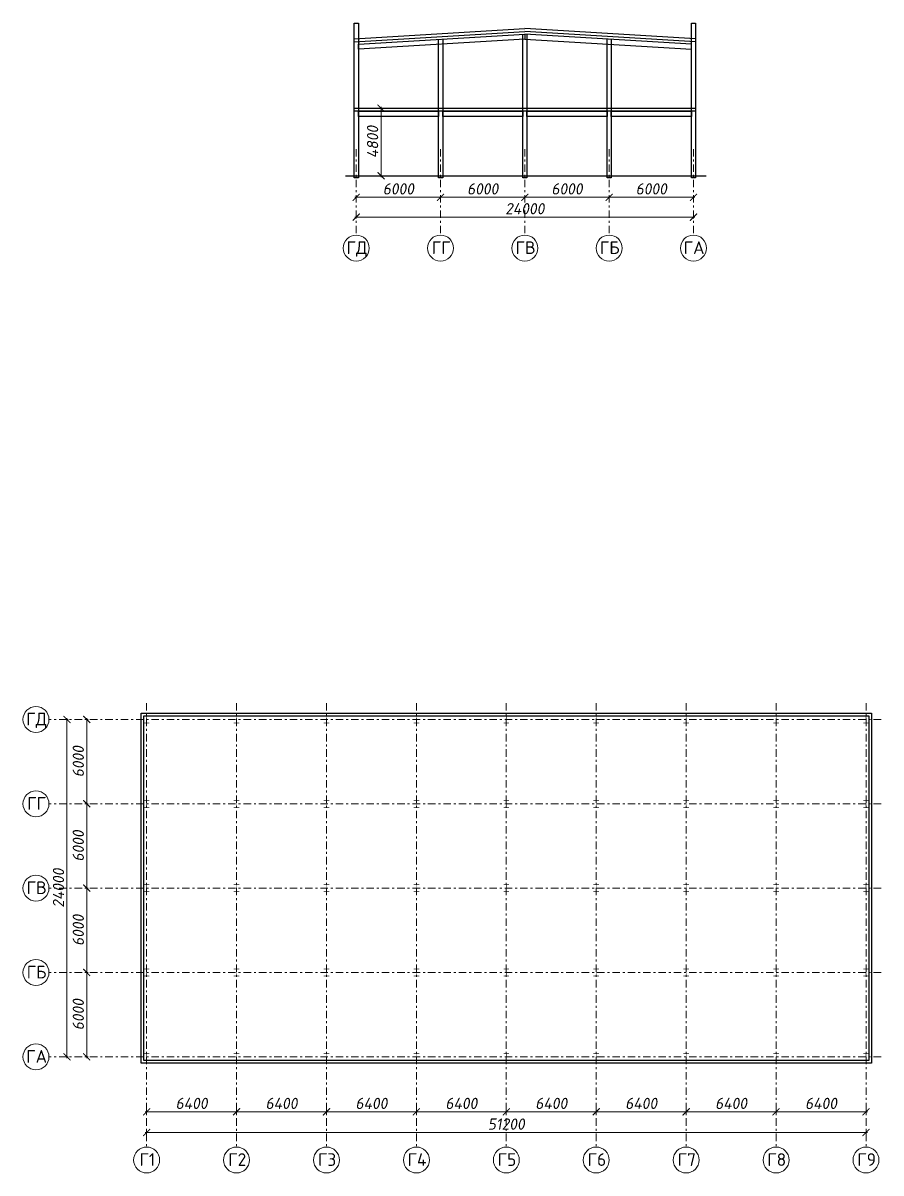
# Model space of a CAD drawing. Header units: millimetres. Extents: x -2648 to 2168491, y -277796 to 297800.
# Drawn here: x 2005355 to 2066423, y 68342 to 150153 of the extents above; entities that cross this region are included whole.
import ezdxf
from ezdxf.enums import TextEntityAlignment as Align

# ---------------------------------------------------------------- set-up
doc = ezdxf.new("R2010")
doc.units = ezdxf.units.MM
doc.linetypes.add('Штрихштриховая', pattern=[1093.611073, 529.166651, -211.666656, 141.111112, -211.666656])
doc.layers.get('0').update_dxf_attribs({"lineweight": 0})
doc.layers.get('Defpoints').update_dxf_attribs({"color": 252})
doc.layers.add('Axes', color=1, linetype='Continuous')
doc.layers.add('Dimension', color=162, linetype='Continuous', lineweight=25)
doc.layers.add('я_12', color=1, linetype='Continuous', lineweight=20)
doc.styles.add('Лена', font='isocpeur.ttf', dxfattribs={"oblique": 10})
doc.dimstyles.new('S-100', dxfattribs={"dimscale": 100, "dimtxt": 1, "dimasz": 1.5, "dimexe": 1, "dimexo": 1, "dimgap": 1, "dimtad": 1, "dimdec": 0, "dimzin": 0, "dimdsep": 46, "dimtxsty": 'Лена', "dimblk": 'ARCHTICK', "dimcen": 2, "dimdle": 1, "dimclrd": 256, "dimclre": 256, "dimclrt": 256, "dimadec": 0, "dimazin": 0, "dimtfac": 1, "dimtdec": 0, "dimtmove": 1, "dimatfit": 2, "dimfxl": 1, "dimtolj": 1, "dimtzin": 0, "dimlwd": 20, "dimlwe": 20, "dimarcsym": 0})

# ---------------------------------------------------------------- blocks, each defined once
blk = doc.blocks.new('_ArchTick')
at = {"color": 0, "linetype": 'ByBlock', "const_width": 0.15}
blk.add_lwpolyline([(-0.5, -0.5), (0.5, 0.5)], dxfattribs=at)
blk = doc.blocks.new('*D499')
at = {"layer": 'Defpoints', "color": 0, "lineweight": -2, "ltscale": 100, "transparency": 16777216}
for p in [(2014155, 72395), (2020555, 72695), (2020555, 70190)]:
    blk.add_point(p, dxfattribs=at)
at = {"layer": 'Dimension', "lineweight": 20, "ltscale": 100, "transparency": 16777216}
for p, q in [((2014055, 72695), (2020655, 72695)), ((2014155, 72595), (2014155, 72795)), ((2020555, 72595), (2020555, 72795))]:
    blk.add_line(p, q, dxfattribs=at)
at = {"layer": 'Dimension', "lineweight": 20, "ltscale": 100, "transparency": 16777216, "xscale": 500, "yscale": 500, "zscale": 500, "rotation": 180}
blk.add_blockref('_ArchTick', (2014155, 72695), dxfattribs=at)
at = {"layer": 'Dimension', "lineweight": 20, "ltscale": 100, "transparency": 16777216, "xscale": 500, "yscale": 500, "zscale": 500}
blk.add_blockref('_ArchTick', (2020555, 72695), dxfattribs=at)
at = {"layer": 'Dimension', "lineweight": -2, "ltscale": 100, "transparency": 16777216, "insert": (2017355, 73295), "char_height": 800, "attachment_point": 5, "style": 'Лена'}
blk.add_mtext('\\A1;6400', dxfattribs=at)
blk = doc.blocks.new('*D500')
at = {"layer": 'Defpoints', "color": 0, "lineweight": -2, "ltscale": 100, "transparency": 16777216}
for p in [(2014155, 72535), (2065355, 71223), (2065355, 70190)]:
    blk.add_point(p, dxfattribs=at)
at = {"layer": 'Dimension', "lineweight": 20, "ltscale": 100, "transparency": 16777216}
for p, q in [((2014055, 71223), (2065455, 71223)), ((2014155, 71323), (2014155, 71123)), ((2065355, 71123), (2065355, 71323))]:
    blk.add_line(p, q, dxfattribs=at)
at = {"layer": 'Dimension', "lineweight": 20, "ltscale": 100, "transparency": 16777216, "xscale": 500, "yscale": 500, "zscale": 500, "rotation": 180}
blk.add_blockref('_ArchTick', (2014155, 71223), dxfattribs=at)
at = {"layer": 'Dimension', "lineweight": 20, "ltscale": 100, "transparency": 16777216, "xscale": 500, "yscale": 500, "zscale": 500}
blk.add_blockref('_ArchTick', (2065355, 71223), dxfattribs=at)
at = {"layer": 'Dimension', "lineweight": -2, "ltscale": 100, "transparency": 16777216, "insert": (2039755, 71823), "char_height": 800, "attachment_point": 5, "style": 'Лена'}
blk.add_mtext('\\A1;51200', dxfattribs=at)
blk = doc.blocks.new('*D508')
at = {"layer": 'Defpoints', "color": 0, "lineweight": -2, "ltscale": 100, "transparency": 16777216}
for p in [(2007203, 100607), (2008481, 100607), (2007203, 76607)]:
    blk.add_point(p, dxfattribs=at)
at = {"layer": 'Dimension', "lineweight": 20, "ltscale": 100, "transparency": 16777216}
for p, q in [((2008481, 76507), (2008481, 100707)), ((2008381, 100607), (2008581, 100607)), ((2008381, 76607), (2008581, 76607))]:
    blk.add_line(p, q, dxfattribs=at)
at = {"layer": 'Dimension', "lineweight": 20, "ltscale": 100, "transparency": 16777216, "xscale": 500, "yscale": 500, "zscale": 500}
for p, rotation in [((2008481, 100607), 90), ((2008481, 76607), 270)]:
    blk.add_blockref('_ArchTick', p, dxfattribs=dict(at, rotation=rotation))
at = {"layer": 'Dimension', "lineweight": -2, "ltscale": 100, "transparency": 16777216, "insert": (2007881, 88607), "char_height": 800, "attachment_point": 5, "rotation": 90, "style": 'Лена'}
blk.add_mtext('\\A1;24000', dxfattribs=at)
blk = doc.blocks.new('*D501')
at = {"layer": 'Defpoints', "color": 0, "lineweight": -2, "ltscale": 100, "transparency": 16777216}
for p in [(2007203, 82607), (2009892, 82607), (2007203, 76607)]:
    blk.add_point(p, dxfattribs=at)
at = {"layer": 'Dimension', "lineweight": 20, "ltscale": 100, "transparency": 16777216}
for p, q in [((2009892, 76507), (2009892, 82707)), ((2009792, 82607), (2009992, 82607)), ((2009792, 76607), (2009992, 76607))]:
    blk.add_line(p, q, dxfattribs=at)
at = {"layer": 'Dimension', "lineweight": 20, "ltscale": 100, "transparency": 16777216, "xscale": 500, "yscale": 500, "zscale": 500}
for p, rotation in [((2009892, 82607), 90), ((2009892, 76607), 270)]:
    blk.add_blockref('_ArchTick', p, dxfattribs=dict(at, rotation=rotation))
at = {"layer": 'Dimension', "lineweight": -2, "ltscale": 100, "transparency": 16777216, "insert": (2009292, 79607), "char_height": 800, "attachment_point": 5, "rotation": 90, "style": 'Лена'}
blk.add_mtext('\\A1;6000', dxfattribs=at)
blk = doc.blocks.new('*D502')
at = {"layer": 'Defpoints', "color": 0, "lineweight": -2, "ltscale": 100, "transparency": 16777216}
for p in [(2020555, 72395), (2026955, 72695), (2026955, 70190)]:
    blk.add_point(p, dxfattribs=at)
at = {"layer": 'Dimension', "lineweight": 20, "ltscale": 100, "transparency": 16777216}
for p, q in [((2020455, 72695), (2027055, 72695)), ((2020555, 72595), (2020555, 72795)), ((2026955, 72595), (2026955, 72795))]:
    blk.add_line(p, q, dxfattribs=at)
at = {"layer": 'Dimension', "lineweight": 20, "ltscale": 100, "transparency": 16777216, "xscale": 500, "yscale": 500, "zscale": 500, "rotation": 180}
blk.add_blockref('_ArchTick', (2020555, 72695), dxfattribs=at)
at = {"layer": 'Dimension', "lineweight": 20, "ltscale": 100, "transparency": 16777216, "xscale": 500, "yscale": 500, "zscale": 500}
blk.add_blockref('_ArchTick', (2026955, 72695), dxfattribs=at)
at = {"layer": 'Dimension', "lineweight": -2, "ltscale": 100, "transparency": 16777216, "insert": (2023755, 73295), "char_height": 800, "attachment_point": 5, "style": 'Лена'}
blk.add_mtext('\\A1;6400', dxfattribs=at)
blk = doc.blocks.new('*D503')
at = {"layer": 'Defpoints', "color": 0, "lineweight": -2, "ltscale": 100, "transparency": 16777216}
for p in [(2026955, 72395), (2033355, 72695), (2033355, 70190)]:
    blk.add_point(p, dxfattribs=at)
at = {"layer": 'Dimension', "lineweight": 20, "ltscale": 100, "transparency": 16777216}
for p, q in [((2026855, 72695), (2033455, 72695)), ((2026955, 72595), (2026955, 72795)), ((2033355, 72595), (2033355, 72795))]:
    blk.add_line(p, q, dxfattribs=at)
at = {"layer": 'Dimension', "lineweight": 20, "ltscale": 100, "transparency": 16777216, "xscale": 500, "yscale": 500, "zscale": 500, "rotation": 180}
blk.add_blockref('_ArchTick', (2026955, 72695), dxfattribs=at)
at = {"layer": 'Dimension', "lineweight": 20, "ltscale": 100, "transparency": 16777216, "xscale": 500, "yscale": 500, "zscale": 500}
blk.add_blockref('_ArchTick', (2033355, 72695), dxfattribs=at)
at = {"layer": 'Dimension', "lineweight": -2, "ltscale": 100, "transparency": 16777216, "insert": (2030155, 73295), "char_height": 800, "attachment_point": 5, "style": 'Лена'}
blk.add_mtext('\\A1;6400', dxfattribs=at)
blk = doc.blocks.new('*D504')
at = {"layer": 'Defpoints', "color": 0, "lineweight": -2, "ltscale": 100, "transparency": 16777216}
for p in [(2033355, 72395), (2039755, 72695), (2039755, 70190)]:
    blk.add_point(p, dxfattribs=at)
at = {"layer": 'Dimension', "lineweight": 20, "ltscale": 100, "transparency": 16777216}
for p, q in [((2033255, 72695), (2039855, 72695)), ((2033355, 72595), (2033355, 72795)), ((2039755, 72595), (2039755, 72795))]:
    blk.add_line(p, q, dxfattribs=at)
at = {"layer": 'Dimension', "lineweight": 20, "ltscale": 100, "transparency": 16777216, "xscale": 500, "yscale": 500, "zscale": 500, "rotation": 180}
blk.add_blockref('_ArchTick', (2033355, 72695), dxfattribs=at)
at = {"layer": 'Dimension', "lineweight": 20, "ltscale": 100, "transparency": 16777216, "xscale": 500, "yscale": 500, "zscale": 500}
blk.add_blockref('_ArchTick', (2039755, 72695), dxfattribs=at)
at = {"layer": 'Dimension', "lineweight": -2, "ltscale": 100, "transparency": 16777216, "insert": (2036555, 73295), "char_height": 800, "attachment_point": 5, "style": 'Лена'}
blk.add_mtext('\\A1;6400', dxfattribs=at)
blk = doc.blocks.new('*D505')
at = {"layer": 'Defpoints', "color": 0, "lineweight": -2, "ltscale": 100, "transparency": 16777216}
for p in [(2039755, 72395), (2046155, 72695), (2046155, 70190)]:
    blk.add_point(p, dxfattribs=at)
at = {"layer": 'Dimension', "lineweight": 20, "ltscale": 100, "transparency": 16777216}
for p, q in [((2039655, 72695), (2046255, 72695)), ((2039755, 72595), (2039755, 72795)), ((2046155, 72595), (2046155, 72795))]:
    blk.add_line(p, q, dxfattribs=at)
at = {"layer": 'Dimension', "lineweight": 20, "ltscale": 100, "transparency": 16777216, "xscale": 500, "yscale": 500, "zscale": 500, "rotation": 180}
blk.add_blockref('_ArchTick', (2039755, 72695), dxfattribs=at)
at = {"layer": 'Dimension', "lineweight": 20, "ltscale": 100, "transparency": 16777216, "xscale": 500, "yscale": 500, "zscale": 500}
blk.add_blockref('_ArchTick', (2046155, 72695), dxfattribs=at)
at = {"layer": 'Dimension', "lineweight": -2, "ltscale": 100, "transparency": 16777216, "insert": (2042955, 73295), "char_height": 800, "attachment_point": 5, "style": 'Лена'}
blk.add_mtext('\\A1;6400', dxfattribs=at)
blk = doc.blocks.new('*D506')
at = {"layer": 'Defpoints', "color": 0, "lineweight": -2, "ltscale": 100, "transparency": 16777216}
for p in [(2046155, 72395), (2052555, 72695), (2052555, 70190)]:
    blk.add_point(p, dxfattribs=at)
at = {"layer": 'Dimension', "lineweight": 20, "ltscale": 100, "transparency": 16777216}
for p, q in [((2046055, 72695), (2052655, 72695)), ((2046155, 72595), (2046155, 72795)), ((2052555, 72595), (2052555, 72795))]:
    blk.add_line(p, q, dxfattribs=at)
at = {"layer": 'Dimension', "lineweight": 20, "ltscale": 100, "transparency": 16777216, "xscale": 500, "yscale": 500, "zscale": 500, "rotation": 180}
blk.add_blockref('_ArchTick', (2046155, 72695), dxfattribs=at)
at = {"layer": 'Dimension', "lineweight": 20, "ltscale": 100, "transparency": 16777216, "xscale": 500, "yscale": 500, "zscale": 500}
blk.add_blockref('_ArchTick', (2052555, 72695), dxfattribs=at)
at = {"layer": 'Dimension', "lineweight": -2, "ltscale": 100, "transparency": 16777216, "insert": (2049355, 73295), "char_height": 800, "attachment_point": 5, "style": 'Лена'}
blk.add_mtext('\\A1;6400', dxfattribs=at)
blk = doc.blocks.new('*D507')
at = {"layer": 'Defpoints', "color": 0, "lineweight": -2, "ltscale": 100, "transparency": 16777216}
for p in [(2052555, 72395), (2058955, 72695), (2058955, 70190)]:
    blk.add_point(p, dxfattribs=at)
at = {"layer": 'Dimension', "lineweight": 20, "ltscale": 100, "transparency": 16777216}
for p, q in [((2052455, 72695), (2059055, 72695)), ((2052555, 72595), (2052555, 72795)), ((2058955, 72595), (2058955, 72795))]:
    blk.add_line(p, q, dxfattribs=at)
at = {"layer": 'Dimension', "lineweight": 20, "ltscale": 100, "transparency": 16777216, "xscale": 500, "yscale": 500, "zscale": 500, "rotation": 180}
blk.add_blockref('_ArchTick', (2052555, 72695), dxfattribs=at)
at = {"layer": 'Dimension', "lineweight": 20, "ltscale": 100, "transparency": 16777216, "xscale": 500, "yscale": 500, "zscale": 500}
blk.add_blockref('_ArchTick', (2058955, 72695), dxfattribs=at)
at = {"layer": 'Dimension', "lineweight": -2, "ltscale": 100, "transparency": 16777216, "insert": (2055755, 73295), "char_height": 800, "attachment_point": 5, "style": 'Лена'}
blk.add_mtext('\\A1;6400', dxfattribs=at)
blk = doc.blocks.new('*D498')
at = {"layer": 'Defpoints', "color": 0, "lineweight": -2, "ltscale": 100, "transparency": 16777216}
for p in [(2058955, 72395), (2065355, 72695), (2065355, 70190)]:
    blk.add_point(p, dxfattribs=at)
at = {"layer": 'Dimension', "lineweight": 20, "ltscale": 100, "transparency": 16777216}
for p, q in [((2058855, 72695), (2065455, 72695)), ((2058955, 72595), (2058955, 72795)), ((2065355, 72595), (2065355, 72795))]:
    blk.add_line(p, q, dxfattribs=at)
at = {"layer": 'Dimension', "lineweight": 20, "ltscale": 100, "transparency": 16777216, "xscale": 500, "yscale": 500, "zscale": 500, "rotation": 180}
blk.add_blockref('_ArchTick', (2058955, 72695), dxfattribs=at)
at = {"layer": 'Dimension', "lineweight": 20, "ltscale": 100, "transparency": 16777216, "xscale": 500, "yscale": 500, "zscale": 500}
blk.add_blockref('_ArchTick', (2065355, 72695), dxfattribs=at)
at = {"layer": 'Dimension', "lineweight": -2, "ltscale": 100, "transparency": 16777216, "insert": (2062155, 73295), "char_height": 800, "attachment_point": 5, "style": 'Лена'}
blk.add_mtext('\\A1;6400', dxfattribs=at)
blk = doc.blocks.new('*D509')
at = {"layer": 'Defpoints', "color": 0, "lineweight": -2, "ltscale": 100, "transparency": 16777216}
for p in [(2007203, 88607), (2009892, 88607), (2007203, 82607)]:
    blk.add_point(p, dxfattribs=at)
at = {"layer": 'Dimension', "lineweight": 20, "ltscale": 100, "transparency": 16777216}
for p, q in [((2009792, 88607), (2009992, 88607)), ((2009892, 82507), (2009892, 88707)), ((2009792, 82607), (2009992, 82607))]:
    blk.add_line(p, q, dxfattribs=at)
at = {"layer": 'Dimension', "lineweight": 20, "ltscale": 100, "transparency": 16777216, "xscale": 500, "yscale": 500, "zscale": 500}
for p, rotation in [((2009892, 88607), 90), ((2009892, 82607), 270)]:
    blk.add_blockref('_ArchTick', p, dxfattribs=dict(at, rotation=rotation))
at = {"layer": 'Dimension', "lineweight": -2, "ltscale": 100, "transparency": 16777216, "insert": (2009292, 85607), "char_height": 800, "attachment_point": 5, "rotation": 90, "style": 'Лена'}
blk.add_mtext('\\A1;6000', dxfattribs=at)
blk = doc.blocks.new('*D510')
at = {"layer": 'Defpoints', "color": 0, "lineweight": -2, "ltscale": 100, "transparency": 16777216}
for p in [(2007203, 94607), (2009892, 94607), (2007203, 88607)]:
    blk.add_point(p, dxfattribs=at)
at = {"layer": 'Dimension', "lineweight": 20, "ltscale": 100, "transparency": 16777216}
for p, q in [((2009792, 94607), (2009992, 94607)), ((2009892, 88507), (2009892, 94707)), ((2009792, 88607), (2009992, 88607))]:
    blk.add_line(p, q, dxfattribs=at)
at = {"layer": 'Dimension', "lineweight": 20, "ltscale": 100, "transparency": 16777216, "xscale": 500, "yscale": 500, "zscale": 500}
for p, rotation in [((2009892, 94607), 90), ((2009892, 88607), 270)]:
    blk.add_blockref('_ArchTick', p, dxfattribs=dict(at, rotation=rotation))
at = {"layer": 'Dimension', "lineweight": -2, "ltscale": 100, "transparency": 16777216, "insert": (2009292, 91607), "char_height": 800, "attachment_point": 5, "rotation": 90, "style": 'Лена'}
blk.add_mtext('\\A1;6000', dxfattribs=at)
blk = doc.blocks.new('*D511')
at = {"layer": 'Defpoints', "color": 0, "lineweight": -2, "ltscale": 100, "transparency": 16777216}
for p in [(2007203, 100607), (2009892, 100607), (2007203, 94607)]:
    blk.add_point(p, dxfattribs=at)
at = {"layer": 'Dimension', "lineweight": 20, "ltscale": 100, "transparency": 16777216}
for p, q in [((2009892, 94507), (2009892, 100707)), ((2009792, 100607), (2009992, 100607)), ((2009792, 94607), (2009992, 94607))]:
    blk.add_line(p, q, dxfattribs=at)
at = {"layer": 'Dimension', "lineweight": 20, "ltscale": 100, "transparency": 16777216, "xscale": 500, "yscale": 500, "zscale": 500}
for p, rotation in [((2009892, 100607), 90), ((2009892, 94607), 270)]:
    blk.add_blockref('_ArchTick', p, dxfattribs=dict(at, rotation=rotation))
at = {"layer": 'Dimension', "lineweight": -2, "ltscale": 100, "transparency": 16777216, "insert": (2009292, 97607), "char_height": 800, "attachment_point": 5, "rotation": 90, "style": 'Лена'}
blk.add_mtext('\\A1;6000', dxfattribs=at)
blk = doc.blocks.new('*D588')
at = {"layer": 'Defpoints', "color": 0, "lineweight": -2, "ltscale": 100, "transparency": 16777216}
for p in [(2029075, 136342), (2029075, 135063), (2053075, 135063)]:
    blk.add_point(p, dxfattribs=at)
at = {"layer": 'Dimension', "lineweight": 20, "ltscale": 100, "transparency": 16777216}
for p, q in [((2053175, 136342), (2028975, 136342)), ((2029075, 136242), (2029075, 136442)), ((2053075, 136242), (2053075, 136442))]:
    blk.add_line(p, q, dxfattribs=at)
at = {"layer": 'Dimension', "lineweight": 20, "ltscale": 100, "transparency": 16777216, "xscale": 500, "yscale": 500, "zscale": 500, "rotation": 180}
blk.add_blockref('_ArchTick', (2029075, 136342), dxfattribs=at)
at = {"layer": 'Dimension', "lineweight": 20, "ltscale": 100, "transparency": 16777216, "xscale": 500, "yscale": 500, "zscale": 500}
blk.add_blockref('_ArchTick', (2053075, 136342), dxfattribs=at)
at = {"layer": 'Dimension', "lineweight": -2, "ltscale": 100, "transparency": 16777216, "insert": (2041075, 136942), "char_height": 800, "attachment_point": 5, "style": 'Лена'}
blk.add_mtext('\\A1;24000', dxfattribs=at)
blk = doc.blocks.new('*D584')
at = {"layer": 'Defpoints', "color": 0, "lineweight": -2, "ltscale": 100, "transparency": 16777216}
for p in [(2047075, 137752), (2047075, 135063), (2053075, 135063)]:
    blk.add_point(p, dxfattribs=at)
at = {"layer": 'Dimension', "lineweight": 20, "ltscale": 100, "transparency": 16777216}
for p, q in [((2053175, 137752), (2046975, 137752)), ((2047075, 137652), (2047075, 137852)), ((2053075, 137652), (2053075, 137852))]:
    blk.add_line(p, q, dxfattribs=at)
at = {"layer": 'Dimension', "lineweight": 20, "ltscale": 100, "transparency": 16777216, "xscale": 500, "yscale": 500, "zscale": 500, "rotation": 180}
blk.add_blockref('_ArchTick', (2047075, 137752), dxfattribs=at)
at = {"layer": 'Dimension', "lineweight": 20, "ltscale": 100, "transparency": 16777216, "xscale": 500, "yscale": 500, "zscale": 500}
blk.add_blockref('_ArchTick', (2053075, 137752), dxfattribs=at)
at = {"layer": 'Dimension', "lineweight": -2, "ltscale": 100, "transparency": 16777216, "insert": (2050075, 138352), "char_height": 800, "attachment_point": 5, "style": 'Лена'}
blk.add_mtext('\\A1;6000', dxfattribs=at)
blk = doc.blocks.new('*D585')
at = {"layer": 'Defpoints', "color": 0, "lineweight": -2, "ltscale": 100, "transparency": 16777216}
for p in [(2041075, 137752), (2041075, 135063), (2047075, 135063)]:
    blk.add_point(p, dxfattribs=at)
at = {"layer": 'Dimension', "lineweight": 20, "ltscale": 100, "transparency": 16777216}
for p, q in [((2047175, 137752), (2040975, 137752)), ((2041075, 137652), (2041075, 137852)), ((2047075, 137652), (2047075, 137852))]:
    blk.add_line(p, q, dxfattribs=at)
at = {"layer": 'Dimension', "lineweight": 20, "ltscale": 100, "transparency": 16777216, "xscale": 500, "yscale": 500, "zscale": 500, "rotation": 180}
blk.add_blockref('_ArchTick', (2041075, 137752), dxfattribs=at)
at = {"layer": 'Dimension', "lineweight": 20, "ltscale": 100, "transparency": 16777216, "xscale": 500, "yscale": 500, "zscale": 500}
blk.add_blockref('_ArchTick', (2047075, 137752), dxfattribs=at)
at = {"layer": 'Dimension', "lineweight": -2, "ltscale": 100, "transparency": 16777216, "insert": (2044075, 138352), "char_height": 800, "attachment_point": 5, "style": 'Лена'}
blk.add_mtext('\\A1;6000', dxfattribs=at)
blk = doc.blocks.new('*D586')
at = {"layer": 'Defpoints', "color": 0, "lineweight": -2, "ltscale": 100, "transparency": 16777216}
for p in [(2035075, 137752), (2035075, 135063), (2041075, 135063)]:
    blk.add_point(p, dxfattribs=at)
at = {"layer": 'Dimension', "lineweight": 20, "ltscale": 100, "transparency": 16777216}
for p, q in [((2041175, 137752), (2034975, 137752)), ((2035075, 137652), (2035075, 137852)), ((2041075, 137652), (2041075, 137852))]:
    blk.add_line(p, q, dxfattribs=at)
at = {"layer": 'Dimension', "lineweight": 20, "ltscale": 100, "transparency": 16777216, "xscale": 500, "yscale": 500, "zscale": 500, "rotation": 180}
blk.add_blockref('_ArchTick', (2035075, 137752), dxfattribs=at)
at = {"layer": 'Dimension', "lineweight": 20, "ltscale": 100, "transparency": 16777216, "xscale": 500, "yscale": 500, "zscale": 500}
blk.add_blockref('_ArchTick', (2041075, 137752), dxfattribs=at)
at = {"layer": 'Dimension', "lineweight": -2, "ltscale": 100, "transparency": 16777216, "insert": (2038075, 138352), "char_height": 800, "attachment_point": 5, "style": 'Лена'}
blk.add_mtext('\\A1;6000', dxfattribs=at)
blk = doc.blocks.new('*D587')
at = {"layer": 'Defpoints', "color": 0, "lineweight": -2, "ltscale": 100, "transparency": 16777216}
for p in [(2029075, 137752), (2029075, 135063), (2035075, 135063)]:
    blk.add_point(p, dxfattribs=at)
at = {"layer": 'Dimension', "lineweight": 20, "ltscale": 100, "transparency": 16777216}
for p, q in [((2035175, 137752), (2028975, 137752)), ((2029075, 137652), (2029075, 137852)), ((2035075, 137652), (2035075, 137852))]:
    blk.add_line(p, q, dxfattribs=at)
at = {"layer": 'Dimension', "lineweight": 20, "ltscale": 100, "transparency": 16777216, "xscale": 500, "yscale": 500, "zscale": 500, "rotation": 180}
blk.add_blockref('_ArchTick', (2029075, 137752), dxfattribs=at)
at = {"layer": 'Dimension', "lineweight": 20, "ltscale": 100, "transparency": 16777216, "xscale": 500, "yscale": 500, "zscale": 500}
blk.add_blockref('_ArchTick', (2035075, 137752), dxfattribs=at)
at = {"layer": 'Dimension', "lineweight": -2, "ltscale": 100, "transparency": 16777216, "insert": (2032075, 138352), "char_height": 800, "attachment_point": 5, "style": 'Лена'}
blk.add_mtext('\\A1;6000', dxfattribs=at)
blk = doc.blocks.new('*D589')
at = {"layer": 'Defpoints', "color": 0, "lineweight": -2, "ltscale": 100, "transparency": 16777216}
for p in [(2030471, 144091), (2030839, 144091), (2030471, 139291)]:
    blk.add_point(p, dxfattribs=at)
at = {"layer": 'Dimension', "lineweight": 20, "ltscale": 100, "transparency": 16777216}
for p, q in [((2030739, 144091), (2030939, 144091)), ((2030839, 139191), (2030839, 144191)), ((2030739, 139291), (2030939, 139291))]:
    blk.add_line(p, q, dxfattribs=at)
at = {"layer": 'Dimension', "lineweight": 20, "ltscale": 100, "transparency": 16777216, "xscale": 500, "yscale": 500, "zscale": 500}
for p, rotation in [((2030839, 144091), 90), ((2030839, 139291), 270)]:
    blk.add_blockref('_ArchTick', p, dxfattribs=dict(at, rotation=rotation))
at = {"layer": 'Dimension', "lineweight": -2, "ltscale": 100, "transparency": 16777216, "insert": (2030239, 141691), "char_height": 800, "attachment_point": 5, "rotation": 90, "style": 'Лена'}
blk.add_mtext('\\A1;4800', dxfattribs=at)

msp = doc.modelspace()

# ---------------------------------------------------------------- linework, layer by layer
at = {"lineweight": -2, "ltscale": 100}
msp.add_line((2028301.5, 139291.4), (2053985.8, 139291.4), dxfattribs=at)
for points in [[(2028924.9, 150152.8), (2029224.9, 150152.8), (2029224.9, 139141.4), (2028924.9, 139141.4)], [(2052924.9, 150152.8), (2053224.9, 150152.8), (2053224.9, 139141.4), (2052924.9, 139141.4)], [(2029224.9, 148641.4), (2041074.9, 149352.4), (2041074.9, 149002.4), (2029224.9, 148291.4)], [(2052924.9, 148641.4), (2041074.9, 149352.4), (2041074.9, 149002.4), (2052924.9, 148291.4)], [(2028924.9, 144091.4), (2053224.9, 144091.4), (2053224.9, 143891.4), (2028924.9, 143891.4)], [(2029224.9, 143891.4), (2034924.9, 143891.4), (2034924.9, 143491.4), (2029224.9, 143491.4)], [(2035224.9, 143891.4), (2040924.9, 143891.4), (2040924.9, 143491.4), (2035224.9, 143491.4)], [(2041224.9, 143891.4), (2046924.9, 143891.4), (2046924.9, 143491.4), (2041224.9, 143491.4)], [(2047224.9, 143891.4), (2052924.9, 143891.4), (2052924.9, 143491.4), (2047224.9, 143491.4)], [(2013755.4, 101056.6), (2065755.4, 101056.6), (2065755.4, 76156.6), (2013755.4, 76156.6)], [(2013955.4, 100856.6), (2065555.4, 100856.6), (2065555.4, 76356.6), (2013955.4, 76356.6)]]:
    msp.add_lwpolyline(points, close=True, dxfattribs=at)
for points in [[(2028924.9, 149024.2), (2041074.9, 149753.2)], [(2053224.9, 149024.2), (2041074.9, 149753.2)], [(2028924.9, 148823.8), (2041074.9, 149552.8)], [(2035224.9, 149001.4), (2035224.9, 139141.4), (2034924.9, 139141.4), (2034924.9, 148983.4)], [(2041224.9, 149343.4), (2041224.9, 139141.4), (2040924.9, 139141.4), (2040924.9, 149343.4)], [(2053224.9, 148823.8), (2041074.9, 149552.8)], [(2047224.9, 148983.4), (2047224.9, 139141.4), (2046924.9, 139141.4), (2046924.9, 149001.4)]]:
    msp.add_lwpolyline(points, dxfattribs=at)
at = {"lineweight": -2, "ltscale": 100, "const_width": 30}
for points in [[(2013955.4, 100856.6), (2014355.4, 100856.6)], [(2014155.4, 100856.6), (2014155.4, 100356.6)], [(2020355.4, 100856.6), (2020755.4, 100856.6)], [(2020555.4, 100856.6), (2020555.4, 100356.6)], [(2026755.4, 100856.6), (2027155.4, 100856.6)], [(2026955.4, 100856.6), (2026955.4, 100356.6)], [(2033155.4, 100856.6), (2033555.4, 100856.6)], [(2033355.4, 100856.6), (2033355.4, 100356.6)], [(2039555.4, 100856.6), (2039955.4, 100856.6)], [(2039755.4, 100856.6), (2039755.4, 100356.6)], [(2045955.4, 100856.6), (2046355.4, 100856.6)], [(2046155.4, 100856.6), (2046155.4, 100356.6)], [(2052355.4, 100856.6), (2052755.4, 100856.6)], [(2052555.4, 100856.6), (2052555.4, 100356.6)], [(2058755.4, 100856.6), (2059155.4, 100856.6)], [(2058955.4, 100856.6), (2058955.4, 100356.6)], [(2065155.4, 100856.6), (2065555.4, 100856.6)], [(2065355.4, 100856.6), (2065355.4, 100356.6)], [(2013955.4, 100356.6), (2014355.4, 100356.6)], [(2020355.4, 100356.6), (2020755.4, 100356.6)], [(2026755.4, 100356.6), (2027155.4, 100356.6)], [(2033155.4, 100356.6), (2033555.4, 100356.6)], [(2039555.4, 100356.6), (2039955.4, 100356.6)], [(2045955.4, 100356.6), (2046355.4, 100356.6)], [(2052355.4, 100356.6), (2052755.4, 100356.6)], [(2058755.4, 100356.6), (2059155.4, 100356.6)], [(2065155.4, 100356.6), (2065555.4, 100356.6)], [(2013955.4, 94856.6), (2014355.4, 94856.6)], [(2013955.4, 94356.6), (2014355.4, 94356.6)], [(2014155.4, 94856.6), (2014155.4, 94356.6)], [(2020355.4, 94856.6), (2020755.4, 94856.6)], [(2020355.4, 94356.6), (2020755.4, 94356.6)], [(2020555.4, 94856.6), (2020555.4, 94356.6)], [(2026755.4, 94856.6), (2027155.4, 94856.6)], [(2026755.4, 94356.6), (2027155.4, 94356.6)], [(2026955.4, 94856.6), (2026955.4, 94356.6)], [(2033155.4, 94856.6), (2033555.4, 94856.6)], [(2033155.4, 94356.6), (2033555.4, 94356.6)], [(2033355.4, 94856.6), (2033355.4, 94356.6)], [(2039555.4, 94856.6), (2039955.4, 94856.6)], [(2039555.4, 94356.6), (2039955.4, 94356.6)], [(2039755.4, 94856.6), (2039755.4, 94356.6)], [(2045955.4, 94856.6), (2046355.4, 94856.6)], [(2045955.4, 94356.6), (2046355.4, 94356.6)], [(2046155.4, 94856.6), (2046155.4, 94356.6)], [(2052355.4, 94856.6), (2052755.4, 94856.6)], [(2052355.4, 94356.6), (2052755.4, 94356.6)], [(2052555.4, 94856.6), (2052555.4, 94356.6)], [(2058755.4, 94856.6), (2059155.4, 94856.6)], [(2058755.4, 94356.6), (2059155.4, 94356.6)], [(2058955.4, 94856.6), (2058955.4, 94356.6)], [(2065155.4, 94856.6), (2065555.4, 94856.6)], [(2065155.4, 94356.6), (2065555.4, 94356.6)], [(2065355.4, 94856.6), (2065355.4, 94356.6)], [(2013955.4, 88856.6), (2014355.4, 88856.6)], [(2013955.4, 88356.6), (2014355.4, 88356.6)], [(2014155.4, 88856.6), (2014155.4, 88356.6)], [(2020355.4, 88856.6), (2020755.4, 88856.6)], [(2020355.4, 88356.6), (2020755.4, 88356.6)], [(2020555.4, 88856.6), (2020555.4, 88356.6)], [(2026755.4, 88856.6), (2027155.4, 88856.6)], [(2026755.4, 88356.6), (2027155.4, 88356.6)], [(2026955.4, 88856.6), (2026955.4, 88356.6)], [(2033155.4, 88856.6), (2033555.4, 88856.6)], [(2033155.4, 88356.6), (2033555.4, 88356.6)], [(2033355.4, 88856.6), (2033355.4, 88356.6)], [(2039555.4, 88856.6), (2039955.4, 88856.6)], [(2039555.4, 88356.6), (2039955.4, 88356.6)], [(2039755.4, 88856.6), (2039755.4, 88356.6)], [(2045955.4, 88856.6), (2046355.4, 88856.6)], [(2045955.4, 88356.6), (2046355.4, 88356.6)], [(2046155.4, 88856.6), (2046155.4, 88356.6)], [(2052355.4, 88856.6), (2052755.4, 88856.6)], [(2052355.4, 88356.6), (2052755.4, 88356.6)], [(2052555.4, 88856.6), (2052555.4, 88356.6)], [(2058755.4, 88856.6), (2059155.4, 88856.6)], [(2058755.4, 88356.6), (2059155.4, 88356.6)], [(2058955.4, 88856.6), (2058955.4, 88356.6)], [(2065155.4, 88856.6), (2065555.4, 88856.6)], [(2065155.4, 88356.6), (2065555.4, 88356.6)], [(2065355.4, 88856.6), (2065355.4, 88356.6)], [(2013955.4, 82856.6), (2014355.4, 82856.6)], [(2014155.4, 82856.6), (2014155.4, 82356.6)], [(2020355.4, 82856.6), (2020755.4, 82856.6)], [(2020555.4, 82856.6), (2020555.4, 82356.6)], [(2026755.4, 82856.6), (2027155.4, 82856.6)], [(2026955.4, 82856.6), (2026955.4, 82356.6)], [(2033155.4, 82856.6), (2033555.4, 82856.6)], [(2033355.4, 82856.6), (2033355.4, 82356.6)], [(2039555.4, 82856.6), (2039955.4, 82856.6)], [(2039755.4, 82856.6), (2039755.4, 82356.6)], [(2045955.4, 82856.6), (2046355.4, 82856.6)], [(2046155.4, 82856.6), (2046155.4, 82356.6)], [(2052355.4, 82856.6), (2052755.4, 82856.6)], [(2052555.4, 82856.6), (2052555.4, 82356.6)], [(2058755.4, 82856.6), (2059155.4, 82856.6)], [(2058955.4, 82856.6), (2058955.4, 82356.6)], [(2065155.4, 82856.6), (2065555.4, 82856.6)], [(2065355.4, 82856.6), (2065355.4, 82356.6)], [(2013955.4, 82356.6), (2014355.4, 82356.6)], [(2020355.4, 82356.6), (2020755.4, 82356.6)], [(2026755.4, 82356.6), (2027155.4, 82356.6)], [(2033155.4, 82356.6), (2033555.4, 82356.6)], [(2039555.4, 82356.6), (2039955.4, 82356.6)], [(2045955.4, 82356.6), (2046355.4, 82356.6)], [(2052355.4, 82356.6), (2052755.4, 82356.6)], [(2058755.4, 82356.6), (2059155.4, 82356.6)], [(2065155.4, 82356.6), (2065555.4, 82356.6)], [(2013955.4, 76856.6), (2014355.4, 76856.6)], [(2013955.4, 76356.6), (2014355.4, 76356.6)], [(2014155.4, 76856.6), (2014155.4, 76356.6)], [(2020355.4, 76856.6), (2020755.4, 76856.6)], [(2020355.4, 76356.6), (2020755.4, 76356.6)], [(2020555.4, 76856.6), (2020555.4, 76356.6)], [(2026755.4, 76856.6), (2027155.4, 76856.6)], [(2026755.4, 76356.6), (2027155.4, 76356.6)], [(2026955.4, 76856.6), (2026955.4, 76356.6)], [(2033155.4, 76856.6), (2033555.4, 76856.6)], [(2033155.4, 76356.6), (2033555.4, 76356.6)], [(2033355.4, 76856.6), (2033355.4, 76356.6)], [(2039555.4, 76856.6), (2039955.4, 76856.6)], [(2039555.4, 76356.6), (2039955.4, 76356.6)], [(2039755.4, 76856.6), (2039755.4, 76356.6)], [(2045955.4, 76856.6), (2046355.4, 76856.6)], [(2045955.4, 76356.6), (2046355.4, 76356.6)], [(2046155.4, 76856.6), (2046155.4, 76356.6)], [(2052355.4, 76856.6), (2052755.4, 76856.6)], [(2052355.4, 76356.6), (2052755.4, 76356.6)], [(2052555.4, 76856.6), (2052555.4, 76356.6)], [(2058755.4, 76856.6), (2059155.4, 76856.6)], [(2058755.4, 76356.6), (2059155.4, 76356.6)], [(2058955.4, 76856.6), (2058955.4, 76356.6)], [(2065155.4, 76856.6), (2065555.4, 76856.6)], [(2065155.4, 76356.6), (2065555.4, 76356.6)], [(2065355.4, 76856.6), (2065355.4, 76356.6)]]:
    msp.add_lwpolyline(points, dxfattribs=at)
at = {"layer": 'я_12', "linetype": 'Штрихштриховая'}
for p, q in [((2029074.9, 141189.1), (2029074.9, 135063.3)), ((2035074.9, 141189.1), (2035074.9, 135063.3)), ((2041074.9, 141189.1), (2041074.9, 135063.3)), ((2047074.9, 141189.1), (2047074.9, 135063.3)), ((2053074.9, 141189.1), (2053074.9, 135063.3)), ((2014155.4, 101762.6), (2014155.4, 70190.1)), ((2020555.4, 101762.6), (2020555.4, 70190.1)), ((2026955.4, 101762.6), (2026955.4, 70190.1)), ((2033355.4, 101762.6), (2033355.4, 70190.1)), ((2039755.4, 101762.6), (2039755.4, 70190.1)), ((2046155.4, 101762.6), (2046155.4, 70190.1)), ((2052555.4, 101762.6), (2052555.4, 70190.1)), ((2058955.4, 101762.6), (2058955.4, 70190.1)), ((2065355.4, 101762.6), (2065355.4, 70190.1)), ((2066423.3, 100606.6), (2007203, 100606.6)), ((2066423.3, 94606.6), (2007203, 94606.6)), ((2066423.3, 88606.6), (2007203, 88606.6)), ((2066423.3, 82606.6), (2007203, 82606.6)), ((2066423.3, 76606.6), (2007203, 76606.6))]:
    msp.add_line(p, q, dxfattribs=at)
at = {"layer": 'я_12', "linetype": 'Continuous', "ltscale": 5}
for centre in [(2029074.9, 134139.3), (2035074.9, 134139.3), (2041074.9, 134139.3), (2047074.9, 134139.3), (2053074.9, 134139.3), (2006279, 100606.6), (2006279, 94606.6), (2006279, 88606.6), (2006279, 82606.6), (2006279, 76606.6), (2014155.4, 69266.1), (2020555.4, 69266.1), (2026955.4, 69266.1), (2033355.4, 69266.1), (2039755.4, 69266.1), (2046155.4, 69266.1), (2052555.4, 69266.1), (2058955.4, 69266.1), (2065355.4, 69266.1)]:
    msp.add_circle(centre, 924, dxfattribs=at)

# ---------------------------------------------------------------- texts
at = {"layer": 'Axes', "style": 'Лена'}
for s, p in [('ГД', (2029119.3, 133720)), ('ГГ', (2035119.3, 133720)), ('ГВ', (2041119.3, 133720)), ('ГБ', (2047119.3, 133720)), ('ГА', (2053119.3, 133720)), ('ГД', (2006323.4, 100187.3)), ('ГГ', (2006323.4, 94187.3)), ('ГВ', (2006323.4, 88187.3)), ('ГБ', (2006323.4, 82187.3)), ('ГА', (2006323.4, 76187.3)), ('Г1', (2014199.8, 68846.8)), ('Г2', (2020599.8, 68846.8)), ('Г3', (2026999.8, 68846.8)), ('Г4', (2033399.8, 68846.8)), ('Г5', (2039799.8, 68846.8)), ('Г6', (2046199.8, 68846.8)), ('Г7', (2052599.8, 68846.8)), ('Г8', (2058999.8, 68846.8)), ('Г9', (2065399.8, 68846.8))]:
    msp.add_text(s, height=900, dxfattribs=at).set_placement(p, align=Align.CENTER)

# ---------------------------------------------------------------- dimensions: what is measured, and where the dimension line sits
at = {"layer": 'Dimension', "color": 1, "lineweight": -2, "ltscale": 100}
for base, p1, p2, angle, picture, middle in [((2030838.8, 144091.4), (2030471.4, 139291.4), (2030471.4, 144091.4), 90, '*D589', (2030238.8, 141691.4)), ((2029074.9, 137752.2), (2035074.9, 135063.3), (2029074.9, 135063.3), 180, '*D587', (2032074.9, 138352.2)), ((2035074.9, 137752.2), (2041074.9, 135063.3), (2035074.9, 135063.3), 180, '*D586', (2038074.9, 138352.2)), ((2041074.9, 137752.2), (2047074.9, 135063.3), (2041074.9, 135063.3), 180, '*D585', (2044074.9, 138352.2)), ((2047074.9, 137752.2), (2053074.9, 135063.3), (2047074.9, 135063.3), 180, '*D584', (2050074.9, 138352.2)), ((2029074.9, 136341.8), (2053074.9, 135063.3), (2029074.9, 135063.3), 180, '*D588', (2041074.9, 136941.8)), ((2008481.5, 100606.6), (2007203, 76606.6), (2007203, 100606.6), 90, '*D508', (2007881.5, 88606.6)), ((2009891.8, 100606.6), (2007203, 94606.6), (2007203, 100606.6), 90, '*D511', (2009291.8, 97606.6)), ((2009891.8, 94606.6), (2007203, 88606.6), (2007203, 94606.6), 90, '*D510', (2009291.8, 91606.6)), ((2009891.8, 88606.6), (2007203, 82606.6), (2007203, 88606.6), 90, '*D509', (2009291.8, 85606.6)), ((2009891.8, 82606.6), (2007203, 76606.6), (2007203, 82606.6), 90, '*D501', (2009291.8, 79606.6))]:
    dim = msp.add_linear_dim(base=base, p1=p1, p2=p2, angle=angle, dimstyle='S-100', override={"dimtxt": 8, "dimasz": 5, "dimgap": 2, "dimtxsty": 'Лена', "dimatfit": 3, "dimfxlon": 1}, dxfattribs=at)
    dim.commit()
    dim.dimension.update_dxf_attribs({"geometry": picture, "text_midpoint": middle})
for base, p1, p2, picture, middle in [((2020555.4, 72695.4), (2014155.4, 72394.6), (2020555.4, 70190.1), '*D499', (2017355.4, 73295.4)), ((2026955.4, 72695.4), (2020555.4, 72394.6), (2026955.4, 70190.1), '*D502', (2023755.4, 73295.4)), ((2033355.4, 72695.4), (2026955.4, 72394.6), (2033355.4, 70190.1), '*D503', (2030155.4, 73295.4)), ((2039755.4, 72695.4), (2033355.4, 72394.6), (2039755.4, 70190.1), '*D504', (2036555.4, 73295.4)), ((2046155.4, 72695.4), (2039755.4, 72394.6), (2046155.4, 70190.1), '*D505', (2042955.4, 73295.4)), ((2052555.4, 72695.4), (2046155.4, 72394.6), (2052555.4, 70190.1), '*D506', (2049355.4, 73295.4)), ((2058955.4, 72695.4), (2052555.4, 72394.6), (2058955.4, 70190.1), '*D507', (2055755.4, 73295.4)), ((2065355.4, 72695.4), (2058955.4, 72394.6), (2065355.4, 70190.1), '*D498', (2062155.4, 73295.4)), ((2065355.4, 71223.1), (2014155.4, 72535.2), (2065355.4, 70190.1), '*D500', (2039755.4, 71823.1))]:
    dim = msp.add_linear_dim(base=base, p1=p1, p2=p2, dimstyle='S-100', override={"dimtxt": 8, "dimasz": 5, "dimgap": 2, "dimtxsty": 'Лена', "dimatfit": 3, "dimfxlon": 1}, dxfattribs=at)
    dim.commit()
    dim.dimension.update_dxf_attribs({"geometry": picture, "text_midpoint": middle})

doc.saveas('drawing.dxf')
